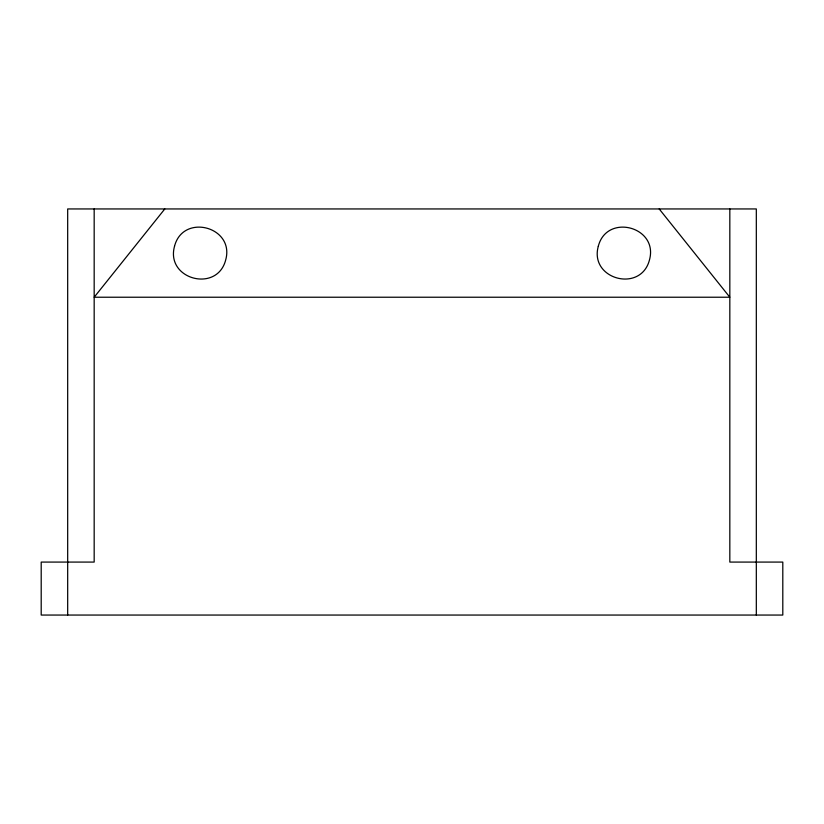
<?xml version="1.0" encoding="UTF-8"?>
<svg xmlns="http://www.w3.org/2000/svg" width="824" height="824" viewBox="0 0 824 824"><rect width="100%" height="100%" fill="white"/><g stroke="black" fill="none" stroke-linecap="round" stroke-linejoin="round"><path stroke-width="1.24" d="M164.8 208.946L94.173 297.227L729.827 297.227L659.2 208.946M756.319 615.054L756.319 208.946L67.681 208.946L67.681 615.054M729.827 208.946L729.827 562.081L782.8 562.081L782.8 615.054L41.2 615.054L41.2 562.081L94.173 562.081L94.173 208.946M174.534 246.232C165.294 279.357 217.134 293.251 225.694 259.941C234.933 226.816 183.093 212.922 174.534 246.232M598.306 246.232C589.067 279.357 640.907 293.251 649.466 259.941C658.706 226.816 606.866 212.922 598.306 246.232"/></g></svg>
